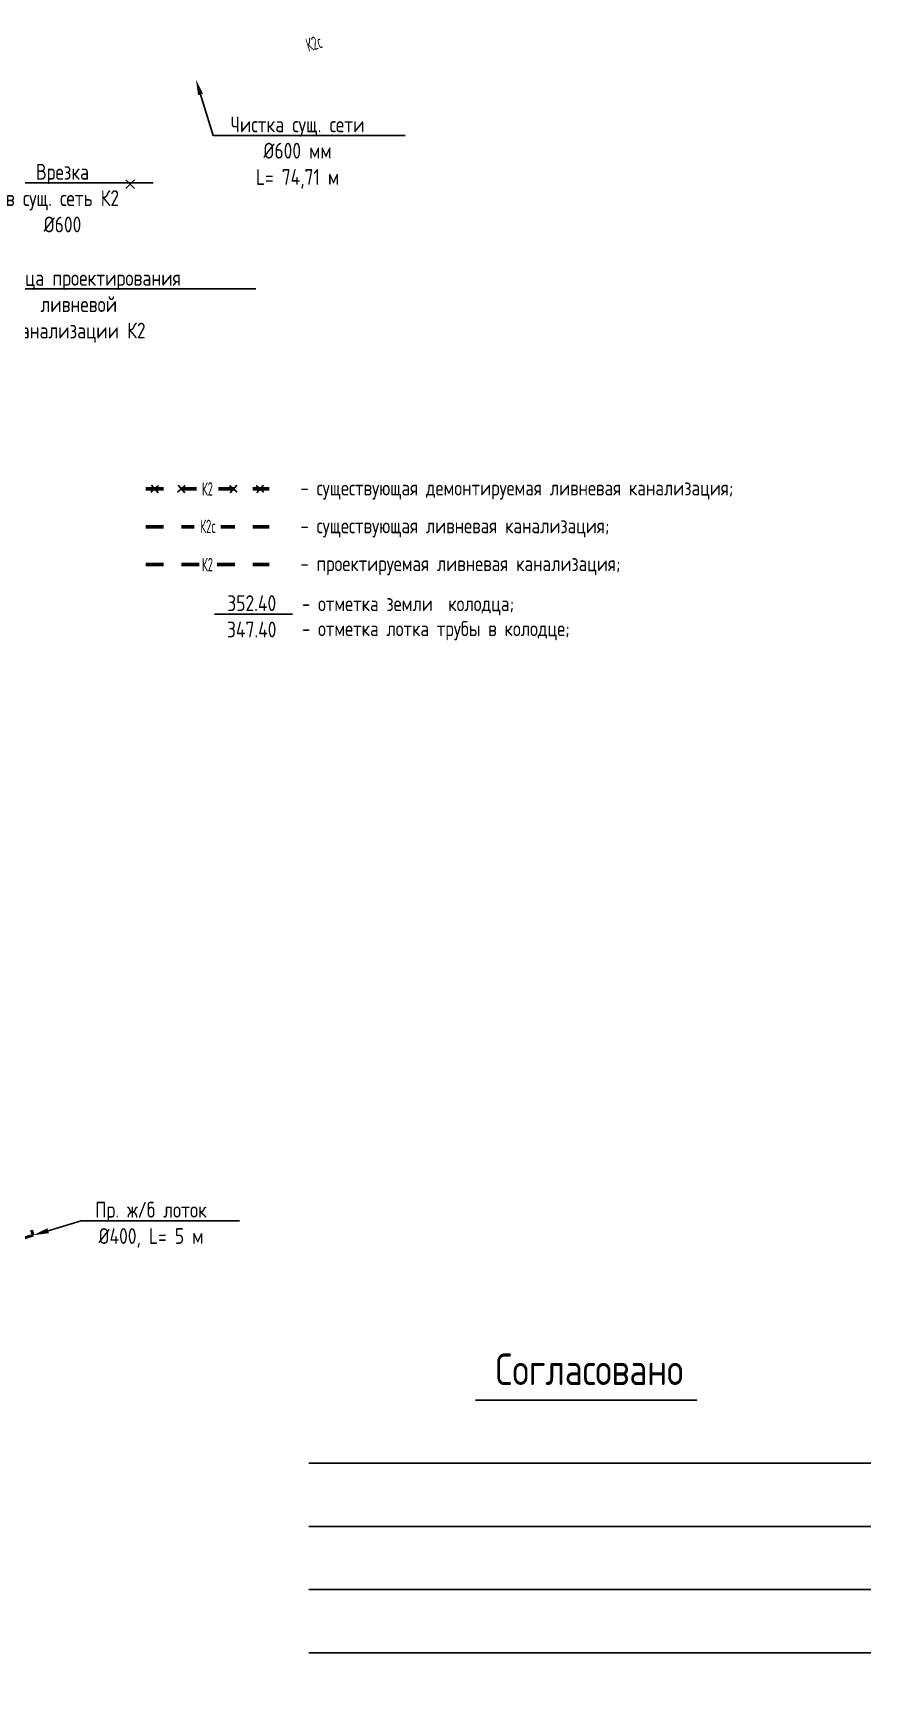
# Model space of a CAD drawing. Header units: millimetres. Extents: x 0 to 42436567, y 0 to 23754735.
# Drawn here: x 42017176 to 42083522, y 23479822 to 23610747 of the extents above; entities that cross this region are included whole.
import ezdxf
from ezdxf import colors
from ezdxf.entities.mleader import LeaderData, LeaderLine
from ezdxf.math import Vec2, Vec3

# ---------------------------------------------------------------- set-up
doc = ezdxf.new("R2010")
doc.units = ezdxf.units.MM
doc.set_wipeout_variables(frame=1)
doc.linetypes.add('Штриховая', pattern=[2822.222233, 1411.111116, -1411.111116])
for name, color, linetype, lineweight in [('Text blocks_Ном._пера__28', 7, 'Continuous', 13), ('В1', 140, 'Continuous', 40), ('ВК_Текст', 7, 'Continuous', 25), ('Лотки К2', 30, 'Continuous', 30), ('Труба К2', 7, 'Continuous', 60)]:
    doc.layers.add(name, color=color, linetype=linetype, lineweight=lineweight)
doc.layers.add('Выноски', color=7, linetype='Continuous')
doc.styles.add('GOST 2.304', font='GOST_type.ttf')
doc.styles.add('GOST_100', font='cs_gost2304.shx', dxfattribs={"width": 0.7, "height": 300})

# ---------------------------------------------------------------- blocks, each defined once
blk = doc.blocks.new('*U6')
at = {"color": 255}
blk.add_wipeout([(-200, 125), (200, 125), (200, -125), (-200, -125)], dxfattribs=at)
at = {"layer": 'ВК_Текст', "insert": (0, 0), "char_height": 250, "attachment_point": 5, "style": 'GOST_100'}
blk.add_mtext('К2', dxfattribs=at)
blk = doc.blocks.new('_None')
blk = doc.blocks.new('hdsgth')
at = {"color": 255}
blk.add_wipeout([(-1038, 533), (1038, 533), (1038, -533), (-1038, -533)], dxfattribs=at)
at = {"layer": 'ВК_Текст', "insert": (51, 25), "char_height": 1066.7, "attachment_point": 5, "rotation": 359.99126, "style": 'GOST_100'}
blk.add_mtext('К2c', dxfattribs=at)

msp = doc.modelspace()

# ---------------------------------------------------------------- linework, layer by layer
for p, q in [((42024522.189, 23599133.405), (42025207.387, 23598448.207)), ((42024522.189, 23598448.207), (42025207.387, 23599133.405)), ((42027118.364, 23574927.568, 72631.988), (42026502.994, 23574393.549, -72639.161)), ((42027077.689, 23574352.874, 72631.988), (42026543.67, 23574968.244, -72639.161)), ((42029227.488, 23574927.568, 72643.822), (42028612.118, 23574393.549, -72627.327)), ((42029186.812, 23574352.874, 72643.822), (42028652.793, 23574968.244, -72627.327)), ((42032731.7, 23574927.568, 72643.822), (42033347.07, 23574393.549, -72627.327)), ((42032772.376, 23574352.874, 72643.822), (42033306.395, 23574968.244, -72627.327)), ((42034840.823, 23574927.568, 72631.988), (42035456.194, 23574393.549, -72639.161)), ((42034881.499, 23574352.874, 72631.988), (42035415.518, 23574968.244, -72639.161))]:
    msp.add_line(p, q)
at = {"layer": 'Лотки К2', "lineweight": 50}
for p in [(42013057.552, 23514296.103), (42017046.952, 23515990.248, 10769.955)]:
    msp.add_line(p, (42017175.617, 23515576.395, -210773.776), dxfattribs=at)
at = {"layer": 'Труба К2', "linetype": 'Штриховая'}
for p, q in [((42026098.836, 23574660.594), (42035860.352, 23574660.594)), ((42026098.836, 23571665.712), (42035860.352, 23571665.712))]:
    msp.add_line(p, q, dxfattribs=at)

# ---------------------------------------------------------------- block references
at = {"rotation": 17.47507423662985}
msp.add_blockref('hdsgth', (42039379.502, 23609901.385), dxfattribs=at)
at = {"layer": 'ВК_Текст', "xscale": 4.266666666666672, "yscale": 4.266666666666672, "zscale": 4.266666666666672}
msp.add_blockref('*U6', (42030979.513, 23568670.83), dxfattribs=at)

# ---------------------------------------------------------------- texts
at = {"layer": 'Text blocks_Ном._пера__28', "style": 'GOST 2.304'}
for s, p in [('- существующая демонтируемая ливневая канализация;', (42038351.274, 23574143.049)), ('- существующая ливневая канализация;', (42038351.274, 23571148.168)), ('- проектируемая ливневая канализация;', (42038351.274, 23568153.286)), ('- отметка земли  колодца;', (42038466.112, 23564983.889)), ('- отметка лотка трубы в колодце;', (42038466.112, 23563004.369))]:
    msp.add_text(s, height=1200, dxfattribs=at).set_placement(p)

# ---------------------------------------------------------------- leaders
at = {"layer": 'В1', "color": 0, "linetype": 'ByBlock', "lineweight": -3}
ml = msp.add_multileader_mtext('Standard', dxfattribs=at)
ml.set_content('{\\C0;352.40\\P347.40}', color=5, style='GOST 2.304')
ml.set_leader_properties(lineweight=-3)
ml.set_arrow_properties(name='NONE')
ml.build(insert=Vec2(0, 0))
ml.multileader.update_dxf_attribs({"text_left_attachment_type": 6, "text_right_attachment_type": 6, "dogleg_length": 1, "arrow_head_size": 1000, "scale": 500})
ctx = ml.context
ctx.base_point, ctx.scale, ctx.char_height, ctx.arrow_head_size, ctx.landing_gap_size, ctx.plane_origin = Vec3(42031565.388, 23564739.173), 500, 1250, 1000, 900, Vec3(42038457.406, 23542950.505)
ctx.left_attachment, ctx.right_attachment, ctx.text_align_type = 6, 6, 1
notes = []
notes.append((ctx, [(0, (1, 1, 0), (42031545.299, 23564739.173), (1, 0), 20.089, [(0, [(42032945.299, 23564739.173)], 0, [])])]))
ctx.mtext.insert, ctx.mtext.alignment, ctx.mtext.flow_direction = Vec3(42034490.388, 23566239.173), 2, 5
ctx.mtext.has_bg_fill, ctx.mtext.bg_color, ctx.mtext.bg_scale_factor, ctx.mtext.bg_transparency, ctx.mtext.use_window_bg_color = 1, -1027028792, 1.5, 0, 1
at = {"layer": 'Выноски', "color": 0, "lineweight": -2}
ml = msp.add_multileader_mtext('Standard', dxfattribs=at)
ml.set_content('{\\C0;Чистка сущ. сети\\P%%C600 мм\\PL= 74,71 м}', color=5, style='GOST 2.304')
ml.set_leader_properties(lineweight=-3)
ml.build(insert=Vec2(0, 0))
ml.multileader.update_dxf_attribs({"text_left_attachment_type": 6, "text_right_attachment_type": 6, "dogleg_length": 1, "arrow_head_size": 1250, "scale": 500})
ctx = ml.context
ctx.base_point, ctx.scale, ctx.char_height, ctx.arrow_head_size, ctx.landing_gap_size, ctx.plane_origin = Vec3(42031524.889, 23602644.871), 500, 1250, 1250, 900, Vec3(42028309.147, 23583696.236)
ctx.left_attachment, ctx.right_attachment, ctx.text_align_type = 6, 6, 1
notes.append((ctx, [(0, (1, 1, 0), (42031425.042, 23602644.871), (1, 0), 99.848, [(1, [(42030070.936, 23607084.842)], 0, [])])]))
ctx.mtext.insert, ctx.mtext.alignment, ctx.mtext.flow_direction = Vec3(42038115.561, 23604144.871), 2, 5
ml = msp.add_multileader_mtext('Standard', dxfattribs=at)
ml.set_content('{\\C0;Врезка\\Pв сущ. сеть К2 \\P%%C600 }', color=5, style='GOST 2.304')
ml.set_leader_properties(lineweight=-3)
ml.build(insert=Vec2(0, 0))
ml.multileader.update_dxf_attribs({"text_left_attachment_type": 6, "text_right_attachment_type": 6, "dogleg_length": 1, "arrow_head_size": 1250, "scale": 500})
ctx = ml.context
ctx.base_point, ctx.scale, ctx.char_height, ctx.arrow_head_size, ctx.landing_gap_size, ctx.plane_origin = Vec3(42013818.321, 23598887.17), 500, 1250, 1250, 900, Vec3(42005530.325, 23588573.881)
ctx.left_attachment, ctx.right_attachment, ctx.text_align_type = 6, 6, 1
notes.append((ctx, [(0, (1, 1, 0), (42013718.473, 23598887.17), (1, 0), 99.848, [(1, [(42002031.135, 23598311.249)], 0, [])])]))
ctx.mtext.insert, ctx.mtext.alignment, ctx.mtext.flow_direction = Vec3(42019505.222, 23600387.17), 2, 5
ml = msp.add_multileader_mtext('Standard', dxfattribs=at)
ml.set_content('{\\C0;Граница проектирования\\Pливневой\\Pканализации К2}', color=5, style='GOST 2.304')
ml.set_leader_properties(lineweight=-3)
ml.build(insert=Vec2(0, 0))
ml.multileader.update_dxf_attribs({"text_left_attachment_type": 6, "text_right_attachment_type": 6, "dogleg_length": 1, "arrow_head_size": 1250, "scale": 500})
ctx = ml.context
ctx.base_point, ctx.scale, ctx.char_height, ctx.arrow_head_size, ctx.landing_gap_size, ctx.plane_origin = Vec3(42012047.365, 23590492.53), 500, 1250, 1250, 900, Vec3(42006104.212, 23584610.932)
ctx.left_attachment, ctx.right_attachment, ctx.text_align_type = 6, 6, 1
notes.append((ctx, [(0, (1, 1, 0), (42011947.517, 23590492.53), (1, 0), 99.848, [(1, [(42002044.378, 23596026.111)], 0, [])])]))
ctx.mtext.insert, ctx.mtext.alignment, ctx.mtext.flow_direction = Vec3(42020796.275, 23591992.53), 2, 5
ml = msp.add_multileader_mtext('Standard', dxfattribs=at)
ml.set_content('{\\C0;Пр. ж/б лоток\\P%%C400, L= 5 м}', color=5, style='GOST 2.304')
ml.set_leader_properties(lineweight=-3)
ml.build(insert=Vec2(0, 0))
ml.multileader.update_dxf_attribs({"text_left_attachment_type": 6, "text_right_attachment_type": 6, "dogleg_length": 1, "arrow_head_size": 1250, "scale": 500})
ctx = ml.context
ctx.base_point, ctx.scale, ctx.char_height, ctx.arrow_head_size, ctx.landing_gap_size, ctx.plane_origin = Vec3(42021081.322, 23516722.549, -210773.776), 500, 1250, 1250, 900, Vec3(42015806.72, 23500373.231, -210773.776)
ctx.left_attachment, ctx.right_attachment, ctx.text_align_type = 6, 6, 1
notes.append((ctx, [(0, (1, 1, 0), (42020981.475, 23516722.549, -210773.776), (1, 0), 99.848, [(1, [(42017175.617, 23515576.395, -210773.776)], 0, [])])]))
ctx.mtext.insert, ctx.mtext.alignment, ctx.mtext.flow_direction = Vec3(42026511.791, 23518222.549, -210773.776), 2, 5
for ctx, leaders in notes:
    for number, flags, end, landing, length, lines in leaders:
        leader = LeaderData()
        leader.index, (leader.has_last_leader_line, leader.has_dogleg_vector, leader.attachment_direction) = number, flags
        leader.last_leader_point, leader.dogleg_vector, leader.dogleg_length = Vec3(end), Vec3(landing), length
        for number, points, colour, breaks in lines:
            line = LeaderLine()
            line.index, line.vertices, line.color, line.breaks = number, Vec3.list(points), colors.encode_raw_color(colour), breaks
            leader.lines.append(line)
        ctx.leaders.append(leader)

# ---------------------------------------------------------------- next in the draw order: linework, layer by layer
at = {"layer": 'Труба К2', "linetype": 'Штриховая'}
msp.add_line((42026098.836, 23568670.83), (42035860.352, 23568670.83), dxfattribs=at)

# ---------------------------------------------------------------- next in the draw order: block references
msp.add_blockref('hdsgth', (42030979.594, 23571665.87))
at = {"layer": 'ВК_Текст', "xscale": 4.266666666666672, "yscale": 4.266666666666672, "zscale": 4.266666666666672}
msp.add_blockref('*U6', (42030979.594, 23574660.594), dxfattribs=at)

# ---------------------------------------------------------------- next in the draw order: leaders
at = {"layer": 'В1', "color": 0, "linetype": 'ByBlock', "lineweight": -3}
ml = msp.add_multileader_mtext('Standard', dxfattribs=at)
ml.set_content('{\\C0;Согласовано}', color=5, style='GOST 2.304')
ml.set_leader_properties(lineweight=-3)
ml.build(insert=Vec2(0, 0))
ml.multileader.update_dxf_attribs({"text_left_attachment_type": 6, "text_right_attachment_type": 6, "dogleg_length": 1, "arrow_head_size": 1250, "scale": 500})
ctx = ml.context
ctx.base_point, ctx.scale, ctx.char_height, ctx.arrow_head_size, ctx.landing_gap_size, ctx.plane_origin = Vec3(42052640.234, 23503216.047), 500, 2500, 1250, 900, Vec3(42071881.624, 23499946.693)
ctx.left_attachment, ctx.right_attachment, ctx.text_align_type = 6, 6, 1
notes = []
notes.append((ctx, [(0, (0, 0, 0), (0, 0), (1, 0), 1, [])]))
ctx.mtext.insert, ctx.mtext.alignment, ctx.mtext.flow_direction = Vec3(42061224.294, 23506216.047), 2, 5
ctx.mtext.has_bg_fill, ctx.mtext.bg_color, ctx.mtext.bg_scale_factor, ctx.mtext.bg_transparency, ctx.mtext.use_window_bg_color = 1, -1027028792, 1.5, 0, 1
for ctx, leaders in notes:
    for number, flags, end, landing, length, lines in leaders:
        leader = LeaderData()
        leader.index, (leader.has_last_leader_line, leader.has_dogleg_vector, leader.attachment_direction) = number, flags
        leader.last_leader_point, leader.dogleg_vector, leader.dogleg_length = Vec3(end), Vec3(landing), length
        for number, points, colour, breaks in lines:
            line = LeaderLine()
            line.index, line.vertices, line.color, line.breaks = number, Vec3.list(points), colors.encode_raw_color(colour), breaks
            leader.lines.append(line)
        ctx.leaders.append(leader)

# ---------------------------------------------------------------- next in the draw order: linework, layer by layer
for p, q in [((42052216.899, 23502523.807), (42069724.531, 23502523.807)), ((42039023.567, 23497523.807), (42083521.536, 23497523.807)), ((42039023.567, 23492523.807), (42083521.536, 23492523.807)), ((42039023.567, 23487523.807), (42083521.536, 23487523.807)), ((42039023.567, 23482523.807), (42083521.536, 23482523.807))]:
    msp.add_line(p, q)

doc.saveas('drawing.dxf')
